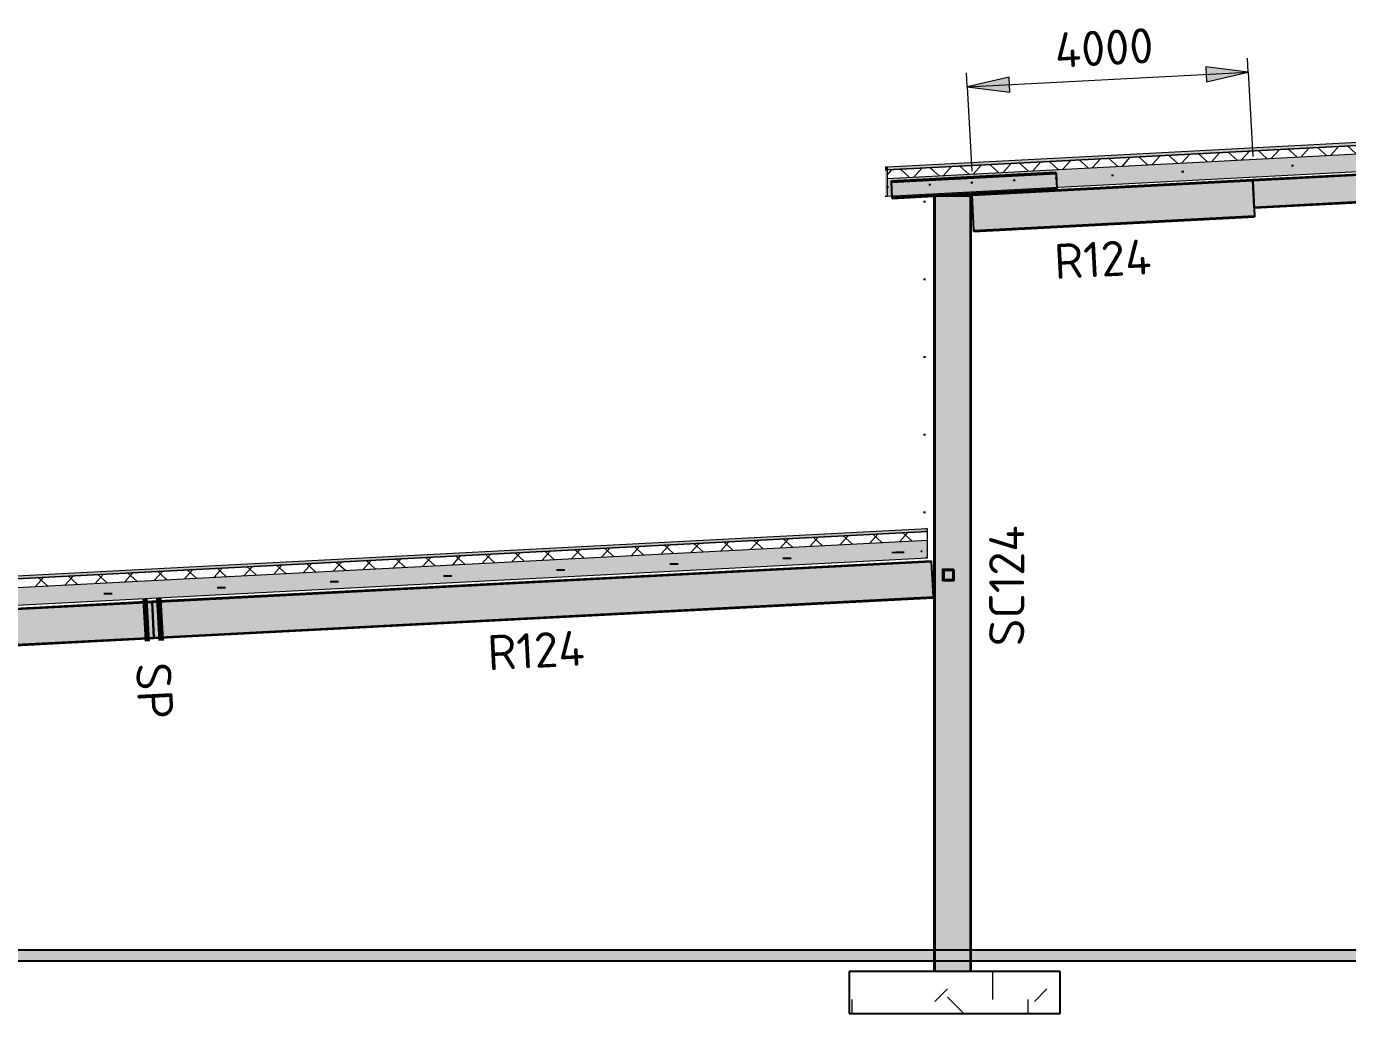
# Model space of a CAD drawing. Header units: millimetres. Extents: x 632 to 645312, y -3890 to 22200.
# Drawn here: x 430480 to 449262, y 4300 to 18340 of the extents above; entities that cross this region are included whole.
import ezdxf

# ---------------------------------------------------------------- set-up
doc = ezdxf.new("R2010")
doc.units = ezdxf.units.MM
doc.linetypes.add('Dash', pattern=[7, 5, -2])
doc.linetypes.add('Hidden Half', pattern=[3, 2, -1])
for name, color, linetype, lineweight in [('A-010-D_DIM', 211, 'Continuous', 13), ('A-010-D_DIM-200', 211, 'Continuous', 13), ('A-010-M_LINE', 90, 'Continuous', 13), ('A-230-H-FLOOR', 190, 'Continuous', 13), ('A-230-M_FLOOR', 192, 'Continuous', 13), ('A-270-M_ROOF', 132, 'Continuous', 13), ('S-160-M_FOUND', 171, 'Continuous', 13), ('S-160-MH_FOUND', 171, 'Hidden Half', 13), ('S-280-A_COLUMN', 171, 'Continuous', 18), ('S-280-A_STRUCT_FRAME', 2, 'Continuous', 18), ('S-280-M_COLUMN', 52, 'Continuous', 13), ('S-280-M_STRUCT_FRAME', 12, 'Continuous', 13), ('S-280-MH_COLUMN', 52, 'Hidden Half', 13), ('Z-000-T_TEXT', 131, 'Continuous', 25), ('Z-230-A_LEVEL', 51, 'Continuous', 13)]:
    doc.layers.add(name, color=color, linetype=linetype, lineweight=lineweight)
doc.styles.add('ISOCPEUR_2', font='isocpeur.ttf', dxfattribs={"height": 500})
doc.dimstyles.new('2_5___Arrow___Transparent', dxfattribs={"dimscale": 304.8, "dimtxt": 497.990588, "dimasz": 1.968504, "dimexe": 0.656168, "dimexo": 1.049869, "dimgap": 0.164042, "dimtad": 1, "dimdec": 0, "dimzin": 0, "dimdsep": 46, "dimtxsty": 'ISOCPEUR_2', "dimsah": 1, "dimcen": 0.09, "dimadec": 0, "dimazin": 0, "dimtfac": 1, "dimtdec": 4, "dimtix": 1, "dimtmove": 0, "dimatfit": 3, "dimfxl": 1, "dimtvp": 1, "dimtolj": 1, "dimtzin": 0, "dimlwd": 18, "dimlwe": 18, "dimarcsym": 2})

# ---------------------------------------------------------------- blocks, each defined once
blk = doc.blocks.new('25021-APA-ZZ-ZZ-M3-AR-000001_V3_rvt-6-S6_501-SECTION B2')
at = {"layer": 'A-270-M_ROOF', "transparency": 33554432}
for points in [[(4396272, 16298), (4416681, 17367), (4416681, 17407), (4396272, 16338)], [(4371409, 9831), (4396846, 11155), (4396846, 11195), (4371409, 9871)]]:
    blk.add_hatch(color=9, dxfattribs=at).paths.add_polyline_path(points)
at = {"layer": 'A-270-M_ROOF', "lineweight": 5}
h = blk.add_hatch(dxfattribs=at)
h.set_pattern_fill('FP_34', angle=225, style=0, pattern_type=2)
h.set_pattern_definition([(47.999, (4416219.6, -6e-06), (-222.94, 200.743), []), (137.999, (4416219.6, -6e-06), (-200.743, -222.94), [])])
h.paths.add_polyline_path([(4396272, 16178), (4416681, 17247), (4416681, 17367), (4396272, 16298)])
at = {"layer": 'A-270-M_ROOF', "lineweight": 5, "transparency": 33554432}
for color, points in [(254, [(4396272, 15927), (4396342, 15931), (4396332, 16142), (4398672, 16265), (4398684, 16054), (4416681, 16997), (4416681, 17247), (4396272, 16178)]), (9, [(4396243, 16298), (4396272, 16298), (4396272, 16338), (4396243, 16338), (4396243, 16301)]), (254, [(4396243, 15927), (4396272, 15927), (4396272, 16298), (4396243, 16298), (4396243, 15953)]), (9, [(4371409, 9871), (4396846, 11195), (4396817, 11200), (4371628, 9888)]), (10, [(4371409, 9831), (4396846, 11155), (4396817, 11160), (4371564, 9843)]), (254, [(4375088, 9652), (4396846, 10784), (4396846, 11035), (4371409, 9711), (4371409, 9668), (4371625, 9685), (4371709, 9684), (4371709, 9681), (4375077, 9856), (4375088, 9658)])]:
    blk.add_hatch(color=color, dxfattribs=at).paths.add_polyline_path(points)
at = {"layer": 'A-270-M_ROOF', "lineweight": 5}
h = blk.add_hatch(dxfattribs=at)
h.set_pattern_fill('FP_33', angle=225, style=0, pattern_type=2)
h.set_pattern_definition([(47.98, (4416219.6, -4e-06), (-222.8734, 200.817), []), (137.98, (4416219.6, -4e-06), (-200.817, -222.8734), [])])
h.paths.add_polyline_path([(4371409, 9711), (4396846, 11035), (4396846, 11155), (4371409, 9831)])
at = {"layer": 'A-270-M_ROOF', "color": 53, "lineweight": 5}
for p, q in [((4416381, 17351), (4398399, 16409)), ((4398399, 16409), (4416381, 17351)), ((4416381, 17391), (4399732, 16519)), ((4396272, 16178), (4416381, 17231)), ((4396272, 15927), (4416681, 16997)), ((4399732, 16519), (4396272, 16338)), ((4398399, 16409), (4396272, 16298)), ((4396272, 16298), (4398399, 16409)), ((4396264, 16338), (4396243, 16338)), ((4396267, 16298), (4396243, 16298)), ((4396243, 16298), (4396267, 16298)), ((4396268, 16338), (4396264, 16338)), ((4396272, 16298), (4396267, 16298)), ((4396267, 16298), (4396272, 16298)), ((4396272, 16338), (4396268, 16338)), ((4396272, 16338), (4396272, 16298)), ((4396272, 16298), (4396272, 15927)), ((4396243, 15927), (4396268, 15927)), ((4396268, 15927), (4396272, 15927)), ((4396846, 11195), (4371409, 9871)), ((4396846, 11155), (4371409, 9831)), ((4371409, 9831), (4396846, 11155)), ((4396846, 11195), (4396817, 11200)), ((4396846, 11155), (4396817, 11160)), ((4396817, 11160), (4396846, 11155)), ((4396846, 11155), (4396846, 11195)), ((4396846, 10784), (4396846, 11155)), ((4371461, 9713), (4396846, 11035)), ((4371461, 9463), (4396846, 10784)), ((4396817, 10789), (4396846, 10784))]:
    blk.add_line(p, q, dxfattribs=at)
blk = doc.blocks.new('NRP_Framing-Steel-SHS - S440 - 150x150x5_0SHS-4039853-S6_501-SECTION B2')
at = {"layer": 'S-280-M_STRUCT_FRAME', "linetype": 'Dash', "lineweight": 25}
for points in [[(4397077, 10461), (4397077, 10611), (4397066, 10613), (4397066, 10463)], [(4397227, 10611), (4397216, 10613), (4397149, 10611)], [(4397222, 10466), (4397222, 10606), (4397211, 10606), (4397211, 10468), (4397222, 10466)], [(4397222, 10466), (4397211, 10468), (4397211, 10466)]]:
    blk.add_hatch(color=256, dxfattribs=at).paths.add_polyline_path(points)
h = blk.add_hatch(color=256, dxfattribs=at)
h.paths.add_polyline_path([(4397227, 10461), (4397227, 10611), (4397077, 10611), (4397077, 10461), (4397149, 10461)])
h.paths.add_polyline_path([(4397222, 10466), (4397082, 10466), (4397082, 10606), (4397222, 10606), (4397222, 10599)])
at = {"layer": 'S-280-M_STRUCT_FRAME', "lineweight": 25}
for p, q in [((4397066, 10463), (4397066, 10613)), ((4397066, 10613), (4397216, 10613)), ((4397066, 10613), (4397077, 10611)), ((4397227, 10611), (4397077, 10611)), ((4397077, 10611), (4397077, 10461)), ((4397082, 10606), (4397222, 10606)), ((4397082, 10466), (4397082, 10606)), ((4397211, 10468), (4397211, 10606)), ((4397227, 10611), (4397216, 10613)), ((4397222, 10606), (4397222, 10466)), ((4397227, 10461), (4397227, 10611)), ((4397066, 10463), (4397077, 10461)), ((4397077, 10461), (4397227, 10461)), ((4397082, 10468), (4397211, 10468)), ((4397222, 10466), (4397082, 10466)), ((4397211, 10468), (4397222, 10466))]:
    blk.add_line(p, q, dxfattribs=at)
blk = doc.blocks.new('NRP_Framing-Steel-Purlin C - P946 - EC250-24-4003224-S6_501-SECTION B2')
at = {"layer": 'S-280-M_STRUCT_FRAME', "color": 1, "lineweight": 25}
blk.add_line((4396767, 10874), (4396753, 10876), dxfattribs=at)
blk.add_line((4396767, 10874), (4396753, 10876), dxfattribs=at)
blk = doc.blocks.new('NRP_Framing-Steel-Purlin C - P946 - EC250-24-4003491-S6_501-SECTION B2')
at = {"layer": 'S-280-M_STRUCT_FRAME', "color": 1, "lineweight": 25}
blk.add_line((4396769, 10871), (4396767, 10873), dxfattribs=at)
blk.add_line((4396769, 10871), (4396767, 10873), dxfattribs=at)
blk = doc.blocks.new('NRP_Framing-Steel-Purlin Z - P914 - EZ250-15-4004838-S6_501-SECTION B2')
at = {"layer": 'S-280-M_STRUCT_FRAME', "color": 150, "lineweight": 25}
blk.add_line((4396516, 10857), (4396399, 10857), dxfattribs=at)
blk = doc.blocks.new('NRP_Framing-Steel-Purlin Z - P914 - EZ250-15-4004836-S6_501-SECTION B2')
at = {"layer": 'S-280-M_STRUCT_FRAME', "color": 150, "lineweight": 25}
blk.add_line((4394907, 10774), (4394790, 10774), dxfattribs=at)
blk = doc.blocks.new('NRP_Framing-Steel-Purlin Z - P914 - EZ250-15-4004834-S6_501-SECTION B2')
at = {"layer": 'S-280-M_STRUCT_FRAME', "color": 150, "lineweight": 25}
blk.add_line((4393299, 10690), (4393182, 10690), dxfattribs=at)
blk = doc.blocks.new('NRP_Framing-Steel-Purlin Z - P914 - EZ250-15-4004832-S6_501-SECTION B2')
at = {"layer": 'S-280-M_STRUCT_FRAME', "color": 150, "lineweight": 25}
blk.add_line((4391690, 10606), (4391573, 10606), dxfattribs=at)
blk = doc.blocks.new('NRP_Framing-Steel-Purlin Z - P914 - EZ250-15-4004830-S6_501-SECTION B2')
at = {"layer": 'S-280-M_STRUCT_FRAME', "color": 150, "lineweight": 25}
blk.add_line((4390082, 10522), (4389965, 10522), dxfattribs=at)
blk = doc.blocks.new('NRP_Framing-Steel-Purlin Z - P914 - EZ250-15-4004828-S6_501-SECTION B2')
at = {"layer": 'S-280-M_STRUCT_FRAME', "color": 150, "lineweight": 25}
blk.add_line((4388473, 10439), (4388356, 10439), dxfattribs=at)
blk = doc.blocks.new('NRP_Framing-Steel-Purlin Z - P914 - EZ250-15-4004825-S6_501-SECTION B2')
at = {"layer": 'S-280-M_STRUCT_FRAME', "color": 150, "lineweight": 25}
blk.add_line((4386864, 10355), (4386747, 10355), dxfattribs=at)
blk = doc.blocks.new('NRP_Framing-Steel-Purlin Z - P914 - EZ250-15-4004823-S6_501-SECTION B2')
at = {"layer": 'S-280-M_STRUCT_FRAME', "color": 150, "lineweight": 25}
blk.add_line((4385256, 10271), (4385139, 10271), dxfattribs=at)
blk = doc.blocks.new('NRP_Framing-Steel-Purlin Z - P914 - EZ250-15-4004891-S6_501-SECTION B2')
at = {"layer": 'S-280-M_STRUCT_FRAME', "color": 150, "lineweight": 25}
for p, q in [((4396405, 10857), (4396338, 10854)), ((4396516, 10857), (4396405, 10857))]:
    blk.add_line(p, q, dxfattribs=at)
blk = doc.blocks.new('NRP_Framing-Steel-Purlin Z - P914 - EZ250-15-4004943-S6_501-SECTION B2')
at = {"layer": 'S-280-M_STRUCT_FRAME', "color": 150, "lineweight": 25}
blk.add_line((4394907, 10774), (4394790, 10774), dxfattribs=at)
blk = doc.blocks.new('NRP_Framing-Steel-Purlin Z - P914 - EZ250-15-4004945-S6_501-SECTION B2')
at = {"layer": 'S-280-M_STRUCT_FRAME', "color": 150, "lineweight": 25}
blk.add_line((4393299, 10690), (4393182, 10690), dxfattribs=at)
blk = doc.blocks.new('NRP_Framing-Steel-Purlin Z - P914 - EZ250-15-4004947-S6_501-SECTION B2')
at = {"layer": 'S-280-M_STRUCT_FRAME', "color": 150, "lineweight": 25}
blk.add_line((4391690, 10606), (4391573, 10606), dxfattribs=at)
blk = doc.blocks.new('NRP_Framing-Steel-Purlin Z - P914 - EZ250-15-4004949-S6_501-SECTION B2')
at = {"layer": 'S-280-M_STRUCT_FRAME', "color": 150, "lineweight": 25}
blk.add_line((4390082, 10522), (4389965, 10522), dxfattribs=at)
blk = doc.blocks.new('NRP_Framing-Steel-Purlin Z - P914 - EZ250-15-4004951-S6_501-SECTION B2')
at = {"layer": 'S-280-M_STRUCT_FRAME', "color": 150, "lineweight": 25}
blk.add_line((4388473, 10439), (4388356, 10439), dxfattribs=at)
blk = doc.blocks.new('NRP_Framing-Steel-Purlin Z - P914 - EZ250-15-4004953-S6_501-SECTION B2')
at = {"layer": 'S-280-M_STRUCT_FRAME', "color": 150, "lineweight": 25}
blk.add_line((4386864, 10355), (4386747, 10355), dxfattribs=at)
blk = doc.blocks.new('NRP_Framing-Steel-Purlin Z - P914 - EZ250-15-4004941-S6_501-SECTION B2')
at = {"layer": 'S-280-M_STRUCT_FRAME', "color": 150, "lineweight": 25}
blk.add_line((4385256, 10271), (4385139, 10271), dxfattribs=at)
blk = doc.blocks.new('NRP_Framing-Steel-Purlin C - P946 - EC250-24-4049948-S6_501-SECTION B2')
at = {"layer": 'S-280-M_STRUCT_FRAME', "color": 1, "lineweight": 25}
blk.add_line((4396291, 16053), (4396262, 16053), dxfattribs=at)
blk.add_line((4396291, 16053), (4396262, 16053), dxfattribs=at)
blk = doc.blocks.new('NRP_Framing-Steel-Purlin C - P946 - EC250-24-4050831-S6_501-SECTION B2')
at = {"layer": 'S-280-M_STRUCT_FRAME', "color": 1, "lineweight": 25}
blk.add_line((4396891, 16085), (4396878, 16085), dxfattribs=at)
blk.add_line((4396891, 16085), (4396878, 16085), dxfattribs=at)
blk = doc.blocks.new('NRP_Framing-Steel-Purlin C - P946 - EC250-24-4050855-S6_501-SECTION B2')
at = {"layer": 'S-280-M_STRUCT_FRAME', "color": 1, "lineweight": 25}
blk.add_line((4397490, 16116), (4397477, 16116), dxfattribs=at)
blk.add_line((4397490, 16116), (4397477, 16116), dxfattribs=at)
blk = doc.blocks.new('NRP_Framing-Steel-Purlin C - P946 - EC250-24-4050856-S6_501-SECTION B2')
at = {"layer": 'S-280-M_STRUCT_FRAME', "color": 1, "lineweight": 25}
blk.add_line((4398090, 16147), (4398077, 16147), dxfattribs=at)
blk.add_line((4398090, 16147), (4398077, 16147), dxfattribs=at)
blk = doc.blocks.new('NRP_Framing-Steel-Purlin C - P946 - EC250-24-4050854-S6_501-SECTION B2')
at = {"layer": 'S-280-M_STRUCT_FRAME', "color": 1, "lineweight": 25}
blk.add_line((4398689, 16179), (4398676, 16179), dxfattribs=at)
blk.add_line((4398689, 16179), (4398676, 16179), dxfattribs=at)
blk = doc.blocks.new('NRP_Framing-Steel-Purlin Z - P916 - EZ250-24-4116756-S6_501-SECTION B2')
at = {"layer": 'S-280-M_STRUCT_FRAME', "color": 1, "lineweight": 25}
blk.add_line((4402051, 16355), (4402036, 16355), dxfattribs=at)
blk = doc.blocks.new('NRP_Framing-Steel-Purlin Z - P915 - EZ250-19-4052824-S6_501-SECTION B2')
at = {"layer": 'S-280-M_STRUCT_FRAME', "color": 92, "lineweight": 25}
blk.add_line((4402051, 16355), (4402022, 16355), dxfattribs=at)
blk = doc.blocks.new('NRP_Framing-Steel-Purlin Z - P916 - EZ250-24-4052793-S6_501-SECTION B2')
at = {"layer": 'S-280-M_STRUCT_FRAME', "color": 1, "lineweight": 25}
blk.add_line((4400488, 16273), (4400459, 16273), dxfattribs=at)
blk = doc.blocks.new('NRP_Framing-Steel-Purlin Z - P915 - EZ250-19-4052821-S6_501-SECTION B2')
at = {"layer": 'S-280-M_STRUCT_FRAME', "color": 92, "lineweight": 25}
blk.add_line((4400488, 16273), (4400459, 16273), dxfattribs=at)
blk = doc.blocks.new('NRP_Framing-Steel-Purlin Z - P916 - EZ250-24-4052790-S6_501-SECTION B2')
at = {"layer": 'S-280-M_STRUCT_FRAME', "color": 1, "lineweight": 25}
blk.add_line((4399492, 16221), (4399463, 16221), dxfattribs=at)
blk = doc.blocks.new('NRP_Framing-Steel-Purlin Z - P915 - EZ250-19-4052818-S6_501-SECTION B2')
at = {"layer": 'S-280-M_STRUCT_FRAME', "color": 92, "lineweight": 25}
blk.add_line((4399492, 16221), (4399463, 16221), dxfattribs=at)
blk = doc.blocks.new('NRP_Framing-Steel-Purlin Z - G914 - EZ250-15-4087614-S6_501-SECTION B2')
at = {"layer": 'S-280-M_STRUCT_FRAME', "color": 150, "lineweight": 25}
blk.add_line((4396789, 11429), (4396818, 11429), dxfattribs=at)
blk = doc.blocks.new('NRP_Framing-Steel-Purlin Z - G914 - EZ250-15-4087583-S6_501-SECTION B2')
at = {"layer": 'S-280-M_STRUCT_FRAME', "color": 150, "lineweight": 25}
blk.add_line((4396789, 11429), (4396818, 11429), dxfattribs=at)
blk = doc.blocks.new('NRP_Framing-Steel-Purlin Z - G914 - EZ250-15-4087877-S6_501-SECTION B2')
at = {"layer": 'S-280-M_STRUCT_FRAME', "color": 150, "lineweight": 25}
blk.add_line((4396789, 12534), (4396818, 12534), dxfattribs=at)
blk = doc.blocks.new('NRP_Framing-Steel-Purlin Z - G914 - EZ250-15-4087878-S6_501-SECTION B2')
at = {"layer": 'S-280-M_STRUCT_FRAME', "color": 150, "lineweight": 25}
blk.add_line((4396789, 12534), (4396818, 12534), dxfattribs=at)
blk = doc.blocks.new('NRP_Framing-Steel-Purlin Z - G914 - EZ250-15-4087887-S6_501-SECTION B2')
at = {"layer": 'S-280-M_STRUCT_FRAME', "color": 150, "lineweight": 25}
blk.add_line((4396789, 13639), (4396818, 13639), dxfattribs=at)
blk = doc.blocks.new('NRP_Framing-Steel-Purlin Z - G914 - EZ250-15-4087888-S6_501-SECTION B2')
at = {"layer": 'S-280-M_STRUCT_FRAME', "color": 150, "lineweight": 25}
blk.add_line((4396789, 13639), (4396818, 13639), dxfattribs=at)
blk = doc.blocks.new('NRP_Framing-Steel-Purlin Z - G914 - EZ250-15-4087897-S6_501-SECTION B2')
at = {"layer": 'S-280-M_STRUCT_FRAME', "color": 150, "lineweight": 25}
blk.add_line((4396789, 14744), (4396818, 14744), dxfattribs=at)
blk = doc.blocks.new('NRP_Framing-Steel-Purlin Z - G914 - EZ250-15-4087898-S6_501-SECTION B2')
at = {"layer": 'S-280-M_STRUCT_FRAME', "color": 150, "lineweight": 25}
blk.add_line((4396789, 14744), (4396818, 14744), dxfattribs=at)
blk = doc.blocks.new('NRP_Framing-Steel-PFC - OR308 - 250PFC-4039837-S6_501-SECTION B2')
at = {"layer": 'S-280-M_STRUCT_FRAME', "linetype": 'Dash', "lineweight": 25}
for p, q in [((4396332, 16127), (4398673, 16250)), ((4396344, 15907), (4398684, 16030))]:
    blk.add_line(p, q, dxfattribs=at)
blk = doc.blocks.new('NRP_Foundation-Pad Footing Fibre _v2_ - PF1 - 3000 x 2400 x 600d-2371040-S6_501-SECTION B2')
at = {"layer": 'S-160-M_FOUND'}
h = blk.add_hatch(dxfattribs=at)
h.set_pattern_fill('FP_36', color=256, style=0, pattern_type=2)
h.set_pattern_definition([(45, (4416219.6, 0), (-1414.214, 0), [750, -3000]), (45, (4417219.6, 1000), (-1414.214, 0), [750, -3000]), (45, (4418219.6, -300), (-1414.214, 0), [250, -2000]), (90, (4418219.6, 500), (-500, 500), [500, -2000]), (315, (4418219.6, 1000), (0, 2828.43), [500, -3000]), (0, (4417219.6, 1000), (2000, 2000), [300, -1000]), (0, (4414719.6, 2000), (2000, 2000), [300, -2000])])
h.paths.add_polyline_path([(4396589, 4300), (4398732, 4300), (4398732, 4900), (4395732, 4900), (4395732, 4300)])
at = {"layer": 'S-160-M_FOUND', "lineweight": 25}
for p, q in [((4398732, 4900), (4395732, 4900)), ((4395732, 4900), (4395732, 4300)), ((4398732, 4300), (4398732, 4900)), ((4395732, 4300), (4398732, 4300))]:
    blk.add_line(p, q, dxfattribs=at)
blk = doc.blocks.new('NRP_Framing-Steel-SHS - S440 - 150x150x5_0SHS-4065243-S6_501-SECTION B2')
at = {"layer": 'S-280-M_STRUCT_FRAME', "linetype": 'Dash', "lineweight": 25}
for p, q in [((4397050, 10615), (4397060, 10614)), ((4397210, 10614), (4397060, 10614)), ((4397060, 10614), (4397060, 10464)), ((4397065, 10609), (4397205, 10609)), ((4397065, 10469), (4397065, 10609)), ((4397210, 10614), (4397200, 10615)), ((4397205, 10609), (4397205, 10469)), ((4397210, 10464), (4397210, 10614)), ((4397050, 10465), (4397060, 10464)), ((4397060, 10464), (4397210, 10464)), ((4397205, 10469), (4397065, 10469)), ((4397195, 10470), (4397205, 10469))]:
    blk.add_line(p, q, dxfattribs=at)
blk = doc.blocks.new('NRP_Framing-Steel-Purlin C - P946 - EC250-24-4050851-S6_501-SECTION B2')
at = {"layer": 'S-280-M_STRUCT_FRAME', "color": 1, "linetype": 'Dash', "lineweight": 25}
blk.add_line((4396875, 16085), (4396862, 16085), dxfattribs=at)
blk.add_line((4396875, 16085), (4396862, 16085), dxfattribs=at)
blk = doc.blocks.new('NRP_Framing-Steel-Purlin C - P946 - EC250-24-4065259-S6_501-SECTION B2')
at = {"layer": 'S-280-M_STRUCT_FRAME', "color": 1, "linetype": 'Dash', "lineweight": 25}
blk.add_line((4397475, 16116), (4397461, 16116), dxfattribs=at)
blk.add_line((4397475, 16116), (4397461, 16116), dxfattribs=at)
blk = doc.blocks.new('NRP_Framing-Steel-Purlin C - P946 - EC250-24-4050852-S6_501-SECTION B2')
at = {"layer": 'S-280-M_STRUCT_FRAME', "color": 1, "linetype": 'Dash', "lineweight": 25}
blk.add_line((4398074, 16147), (4398061, 16147), dxfattribs=at)
blk.add_line((4398074, 16147), (4398061, 16147), dxfattribs=at)
blk = doc.blocks.new('NRP_Framing-Steel-Purlin C - P946 - EC250-24-4050853-S6_501-SECTION B2')
at = {"layer": 'S-280-M_STRUCT_FRAME', "color": 1, "linetype": 'Dash', "lineweight": 25}
blk.add_line((4398674, 16179), (4398660, 16179), dxfattribs=at)
blk.add_line((4398674, 16179), (4398660, 16179), dxfattribs=at)
blk = doc.blocks.new('DIMBLOCK22-S6_501-SECTION B2')
at = {"layer": 'A-010-D_DIM-200', "lineweight": 18}
for points in [[(447850, 17689), (447245, 17763), (447257, 17551)], [(443856, 17479), (444460, 17405), (444449, 17616)]]:
    blk.add_hatch(color=256, dxfattribs=at).paths.add_polyline_path(points)
for p, q in [((447850, 17689), (447840, 17888)), ((443856, 17479), (443845, 17679)), ((443856, 17479), (447850, 17689)), ((447850, 17689), (447245, 17763)), ((447245, 17763), (447257, 17551)), ((447257, 17551), (447850, 17689)), ((447850, 17689), (447913, 16489)), ((444449, 17616), (443856, 17479)), ((443856, 17479), (444460, 17405)), ((443856, 17479), (443919, 16280)), ((444460, 17405), (444449, 17616))]:
    blk.add_line(p, q, dxfattribs=at)
at = {"layer": 'A-010-D_DIM-200', "color": 0, "lineweight": 18, "insert": (445085, 18248), "char_height": 500, "width": 1758.29, "attachment_point": 1, "rotation": 2.9987, "line_spacing_factor": 1.149209, "style": 'ISOCPEUR_2'}
blk.add_mtext('4000', dxfattribs=at)
blk = doc.blocks.new('NRP_Splice _v3_ - NRP_Splice-3209833-S6_501-SECTION B2')
at = {"layer": 'Z-000-T_TEXT', "lineweight": 70}
for p, q in [((4385720, 10195), (4385751, 9596)), ((4385720, 10195), (4385751, 9596)), ((4385919, 10206), (4385950, 9607)), ((4385950, 9607), (4385919, 10206))]:
    blk.add_line(p, q, dxfattribs=at)

msp = doc.modelspace()

# ---------------------------------------------------------------- hatches: boundary and pattern name
at = {"layer": 'A-230-H-FLOOR'}
h = msp.add_hatch(dxfattribs=at)
h.set_pattern_fill('FP_36', color=256, style=0, pattern_type=2)
h.set_pattern_definition([(45, (462663.6, 0), (-1414.214, 0), [750, -3000]), (45, (463663.6, 1000), (-1414.214, 0), [750, -3000]), (45, (464663.6, -300), (-1414.214, 0), [250, -2000]), (90, (464663.6, 500), (-500, 500), [500, -2000]), (315, (464663.6, 1000), (0, 2828.43), [500, -3000]), (0, (463663.6, 1000), (2000, 2000), [300, -1000]), (0, (461163.6, 2000), (2000, 2000), [300, -2000])])
h.paths.add_polyline_path([(485579.9, 5050), (486448.9, 5050), (486448.9, 5200), (419986.1, 5200), (419986.1, 5050), (483340.6, 5050)])
at = {"layer": 'S-280-M_COLUMN', "lineweight": 5}
h = msp.add_hatch(color=256, dxfattribs=at)
h.paths.add_polyline_path([(443395.4, 4900), (443395.4, 5050), (443382.2, 5050), (443382.2, 4900)])
h.paths.add_polyline_path([(443382.2, 5200), (443395.4, 5200), (443395.4, 15923.4), (443382.2, 15923.4), (443382.2, 6897.3)])
h = msp.add_hatch(color=256, dxfattribs=at)
h.paths.add_polyline_path([(443402.4, 4900), (443409.4, 4900), (443409.4, 5050), (443395.4, 5050), (443397.3, 4900), (443401.4, 4900)])
h.paths.add_polyline_path([(443397.2, 5200), (443409.4, 5200), (443409.4, 15923.4), (443395.4, 15923.4), (443397.1, 5200)])
h = msp.add_hatch(color=256, dxfattribs=at)
h.paths.add_polyline_path([(443883.2, 4900), (443883.2, 5050), (443409.4, 5050), (443409.4, 4900)])
h.paths.add_polyline_path([(443409.4, 5200), (443883.2, 5200), (443883.2, 15923.4), (443409.4, 15923.4), (443409.4, 6897.3)])
h.paths.add_polyline_path([(443670.7, 10461.1), (443510.1, 10462.8), (443510.1, 10612.8), (443670.7, 10611.1), (443670.7, 10466.1)])
h.paths.add_polyline_path([(443525.6, 10467.8), (443655.1, 10467.8), (443655.1, 10606.1), (443525.6, 10606.1), (443525.6, 10598.7)])
h = msp.add_hatch(color=256, dxfattribs=at)
h.paths.add_polyline_path([(443895.3, 4900), (443897.2, 4900), (443895.3, 5050), (443883.2, 5050), (443883.2, 4900), (443894.7, 4900)])
h.paths.add_polyline_path([(443894.7, 5200), (443897.2, 5200), (443895, 15923.4), (443883.2, 15923.4), (443883.5, 5200), (443892.9, 5200)])
h.paths.add_polyline_path([(443896.1, 10598.7), (443896.1, 10598.7), (443896.1, 10623.1)])
h.paths.add_polyline_path([(443896.1, 9673.4), (443896.1, 9673.4), (443896.1, 10032)])
h = msp.add_hatch(color=256, dxfattribs=at)
h.paths.add_polyline_path([(443910.4, 4900), (443910.4, 5050), (443897.2, 5050), (443897.2, 4900)])
h.paths.add_polyline_path([(443897.2, 5200), (443910.4, 5200), (443910.4, 15923.4), (443897.2, 15923.4), (443897.2, 6897.3)])
at = {"layer": 'S-280-M_STRUCT_FRAME', "lineweight": 5}
for points in [[(447913.9, 16149.9), (462453, 16911.5), (462452.4, 16922.4), (447913.4, 16160.8), (447913.8, 16153.2)], [(447933.9, 15769.6), (462472.9, 16531.2), (462452.7, 16911.5), (447914.1, 16147.6)], [(447934.4, 15758.7), (462473.5, 16520.4), (462472.9, 16531.2), (447933.9, 15769.6)], [(442776.1, 16127), (445116.9, 16249.6), (445116.1, 16264.6), (442775.3, 16142)], [(442787.6, 15907.3), (445128.4, 16029.9), (445116.9, 16249.6), (442776.1, 16127)], [(443923.2, 15938.5), (447913.8, 16147.6), (447913.1, 16160.8), (443922.5, 15951.7)], [(442788.4, 15892.3), (445129.2, 16014.9), (445128.4, 16029.9), (442787.6, 15907.3)], [(443949.5, 15437.4), (447940, 15646.5), (447913.8, 16147.6), (443923.2, 15938.5), (443925.7, 15892.3)], [(443950.2, 15424.2), (447940.7, 15633.3), (447940, 15646.5), (443949.5, 15437.4)], [(432266, 10151.5), (443342, 10727.6), (443341.3, 10740.7), (432265.3, 10164.6)], [(432292, 9650.3), (443368.1, 10226.4), (443342, 10727.6), (432266, 10151.5)], [(420469.9, 9537.9), (432265.5, 10151.4), (432264.8, 10164.6), (420350.1, 9543.2), (420350.1, 9540.9), (420396.1, 9543.4), (420469.9, 9543.4)], [(420350.1, 9029.2), (432291.6, 9650.3), (432265.3, 10151.4), (420469.9, 9536.5), (420469.9, 9527.4), (420389.8, 9520.8), (420390.8, 9259.4), (420470.9, 9259.4), (420470.9, 9243.4), (420386.9, 9236.8), (420350.1, 9236.5), (420350.1, 9210.7)], [(432292.7, 9637.2), (443368.7, 10213.3), (443368.1, 10226.4), (432292, 9650.3)], [(420350.1, 9016), (432292.2, 9637.1), (432291.6, 9650.3), (420350.1, 9029.2)]]:
    msp.add_hatch(color=256, dxfattribs=at).paths.add_polyline_path(points)

# ---------------------------------------------------------------- linework, layer by layer
at = {"layer": 'A-010-M_LINE', "lineweight": 25}
for p, q in [((447930.3, 16159.7), (447929.8, 16169.7)), ((443935.8, 15950.5), (443935.2, 15960.5))]:
    msp.add_line(p, q, dxfattribs=at)
at = {"layer": 'A-230-M_FLOOR', "lineweight": 25}
for p, q in [((486448.9, 5200), (419986.1, 5200)), ((419986.1, 5050), (486448.9, 5050))]:
    msp.add_line(p, q, dxfattribs=at)
at = {"layer": 'S-280-M_COLUMN', "lineweight": 25}
for p, q in [((443382.2, 15923.4), (443382.2, 5200)), ((443395.4, 15923.4), (443382.2, 15923.4)), ((443395.4, 15923.4), (443395.4, 5200)), ((443409.4, 15923.4), (443395.4, 15923.4)), ((443883.2, 15923.4), (443409.4, 15923.4)), ((443897.2, 15923.4), (443883.2, 15923.4)), ((443897.2, 15923.4), (443897.2, 5200)), ((443910.4, 15923.4), (443897.2, 15923.4)), ((443910.4, 5200), (443910.4, 15923.4)), ((443382.2, 5050), (443382.2, 4900)), ((443395.4, 5050), (443395.4, 4900)), ((443897.2, 5050), (443897.2, 4900)), ((443910.4, 4900), (443910.4, 5050))]:
    msp.add_line(p, q, dxfattribs=at)
at = {"layer": 'S-280-M_STRUCT_FRAME', "lineweight": 25}
for p, q in [((447913.4, 16160.8), (462452.4, 16922.4)), ((447913.9, 16149.9), (462453, 16911.5)), ((447933.9, 15769.6), (462472.9, 16531.2)), ((447934.4, 15758.7), (462473.5, 16520.4)), ((442775.3, 16142), (445116.1, 16264.6)), ((442776.1, 16127), (445116.9, 16249.6)), ((443922.5, 15951.7), (447913.1, 16160.8)), ((445116.1, 16264.6), (445116.9, 16249.6)), ((445116.9, 16249.6), (445128.4, 16029.9)), ((447913.1, 16160.8), (447913.8, 16147.6)), ((447913.9, 16149.9), (447913.4, 16160.8)), ((442776.1, 16127), (442775.3, 16142)), ((442787.6, 15907.3), (442776.1, 16127)), ((442787.6, 15907.3), (445128.4, 16029.9)), ((443923.2, 15938.5), (447913.8, 16147.6)), ((445128.4, 16029.9), (445129.2, 16014.9)), ((447913.8, 16147.6), (447940, 15646.5)), ((447933.9, 15769.6), (447913.9, 16149.9)), ((442788.4, 15892.3), (442787.6, 15907.3)), ((442788.4, 15892.3), (443382.2, 15923.4)), ((443383.1, 15923.5), (443922.5, 15951.7)), ((443923.2, 15938.5), (443922.5, 15951.7)), ((443949.5, 15437.4), (443923.2, 15938.5)), ((443949.5, 15437.4), (447940, 15646.5)), ((443950.2, 15424.2), (447940.7, 15633.3)), ((447934.4, 15758.7), (447933.9, 15769.6)), ((447940, 15646.5), (447940.7, 15633.3)), ((443950.2, 15424.2), (443949.5, 15437.4)), ((432265.3, 10164.6), (443341.3, 10740.7)), ((432266, 10151.5), (443342, 10727.6)), ((443341.3, 10740.7), (443342, 10727.6)), ((443342, 10727.6), (443368.1, 10226.4)), ((420350.1, 9544.9), (432264.8, 10164.6)), ((420469.9, 9537.9), (432265.5, 10151.4)), ((432264.8, 10164.6), (432265.5, 10151.4)), ((432266, 10151.5), (432265.3, 10164.6)), ((432265.5, 10151.4), (432291.6, 9650.3)), ((432292, 9650.3), (432266, 10151.5)), ((432292, 9650.3), (443368.1, 10226.4)), ((432292.7, 9637.2), (443368.7, 10213.3)), ((443368.1, 10226.4), (443368.7, 10213.3)), ((420350.1, 9029.2), (432291.6, 9650.3)), ((420350.1, 9016), (432292.2, 9637.1)), ((432291.6, 9650.3), (432292.2, 9637.1)), ((432292.7, 9637.2), (432292, 9650.3))]:
    msp.add_line(p, q, dxfattribs=at)
at = {"layer": 'S-280-MH_COLUMN', "lineweight": 25}
for p, q in [((443382.2, 5200), (443382.2, 5050)), ((443395.4, 5200), (443395.4, 5050)), ((443897.2, 5200), (443897.2, 5050)), ((443910.4, 5050), (443910.4, 5200))]:
    msp.add_line(p, q, dxfattribs=at)
at = {"layer": 'Z-230-A_LEVEL'}
msp.add_line((411043.9, 5200), (487744.2, 5200), dxfattribs=at)

# ---------------------------------------------------------------- block references
at = {"color": 10, "lineweight": 5}
msp.add_blockref('25021-APA-ZZ-ZZ-M3-AR-000001_V3_rvt-6-S6_501-SECTION B2', (-3953556, 0), dxfattribs=at)
at = {"layer": 'S-160-MH_FOUND', "lineweight": 25}
msp.add_blockref('NRP_Foundation-Pad Footing Fibre _v2_ - PF1 - 3000 x 2400 x 600d-2371040-S6_501-SECTION B2', (-3953556, 0), dxfattribs=at)
at = {"layer": 'S-280-M_STRUCT_FRAME', "color": 92, "lineweight": 25}
for name in ['NRP_Framing-Steel-Purlin Z - P915 - EZ250-19-4052824-S6_501-SECTION B2', 'NRP_Framing-Steel-Purlin Z - P915 - EZ250-19-4052818-S6_501-SECTION B2', 'NRP_Framing-Steel-Purlin Z - P915 - EZ250-19-4052821-S6_501-SECTION B2']:
    msp.add_blockref(name, (-3953556, 0), dxfattribs=at)
at = {"layer": 'S-280-M_STRUCT_FRAME', "color": 1, "lineweight": 25}
for name in ['NRP_Framing-Steel-Purlin Z - P916 - EZ250-24-4116756-S6_501-SECTION B2', 'NRP_Framing-Steel-Purlin C - P946 - EC250-24-4050853-S6_501-SECTION B2', 'NRP_Framing-Steel-Purlin C - P946 - EC250-24-4050854-S6_501-SECTION B2', 'NRP_Framing-Steel-Purlin Z - P916 - EZ250-24-4052790-S6_501-SECTION B2', 'NRP_Framing-Steel-Purlin Z - P916 - EZ250-24-4052793-S6_501-SECTION B2', 'NRP_Framing-Steel-Purlin C - P946 - EC250-24-4049948-S6_501-SECTION B2', 'NRP_Framing-Steel-Purlin C - P946 - EC250-24-4050851-S6_501-SECTION B2', 'NRP_Framing-Steel-Purlin C - P946 - EC250-24-4050831-S6_501-SECTION B2', 'NRP_Framing-Steel-Purlin C - P946 - EC250-24-4065259-S6_501-SECTION B2', 'NRP_Framing-Steel-Purlin C - P946 - EC250-24-4050855-S6_501-SECTION B2', 'NRP_Framing-Steel-Purlin C - P946 - EC250-24-4050852-S6_501-SECTION B2', 'NRP_Framing-Steel-Purlin C - P946 - EC250-24-4050856-S6_501-SECTION B2', 'NRP_Framing-Steel-Purlin C - P946 - EC250-24-4003224-S6_501-SECTION B2', 'NRP_Framing-Steel-Purlin C - P946 - EC250-24-4003491-S6_501-SECTION B2']:
    msp.add_blockref(name, (-3953556, 0), dxfattribs=at)
at = {"layer": 'S-280-M_STRUCT_FRAME', "linetype": 'Dash', "lineweight": 25}
for name in ['NRP_Framing-Steel-PFC - OR308 - 250PFC-4039837-S6_501-SECTION B2', 'NRP_Framing-Steel-SHS - S440 - 150x150x5_0SHS-4065243-S6_501-SECTION B2']:
    msp.add_blockref(name, (-3953556, 0), dxfattribs=at)
at = {"layer": 'S-280-M_STRUCT_FRAME', "color": 150, "lineweight": 25}
for name, p in [('NRP_Framing-Steel-Purlin Z - G914 - EZ250-15-4087614-S6_501-SECTION B2', (-3953556, 4420)), ('NRP_Framing-Steel-Purlin Z - G914 - EZ250-15-4087583-S6_501-SECTION B2', (-3953556, 4420)), ('NRP_Framing-Steel-Purlin Z - G914 - EZ250-15-4087897-S6_501-SECTION B2', (-3953556, 0)), ('NRP_Framing-Steel-Purlin Z - G914 - EZ250-15-4087898-S6_501-SECTION B2', (-3953556, 0)), ('NRP_Framing-Steel-Purlin Z - G914 - EZ250-15-4087887-S6_501-SECTION B2', (-3953556, 0)), ('NRP_Framing-Steel-Purlin Z - G914 - EZ250-15-4087888-S6_501-SECTION B2', (-3953556, 0)), ('NRP_Framing-Steel-Purlin Z - G914 - EZ250-15-4087877-S6_501-SECTION B2', (-3953556, 0)), ('NRP_Framing-Steel-Purlin Z - G914 - EZ250-15-4087878-S6_501-SECTION B2', (-3953556, 0)), ('NRP_Framing-Steel-Purlin Z - G914 - EZ250-15-4087614-S6_501-SECTION B2', (-3953556, 0)), ('NRP_Framing-Steel-Purlin Z - G914 - EZ250-15-4087583-S6_501-SECTION B2', (-3953556, 0)), ('NRP_Framing-Steel-Purlin Z - P914 - EZ250-15-4004836-S6_501-SECTION B2', (-3953556, 0)), ('NRP_Framing-Steel-Purlin Z - P914 - EZ250-15-4004943-S6_501-SECTION B2', (-3953556, 0)), ('NRP_Framing-Steel-Purlin Z - P914 - EZ250-15-4004891-S6_501-SECTION B2', (-3953556, 0)), ('NRP_Framing-Steel-Purlin Z - P914 - EZ250-15-4004838-S6_501-SECTION B2', (-3953556, 0)), ('NRP_Framing-Steel-Purlin Z - P914 - EZ250-15-4004830-S6_501-SECTION B2', (-3953556, 0)), ('NRP_Framing-Steel-Purlin Z - P914 - EZ250-15-4004949-S6_501-SECTION B2', (-3953556, 0)), ('NRP_Framing-Steel-Purlin Z - P914 - EZ250-15-4004832-S6_501-SECTION B2', (-3953556, 0)), ('NRP_Framing-Steel-Purlin Z - P914 - EZ250-15-4004947-S6_501-SECTION B2', (-3953556, 0)), ('NRP_Framing-Steel-Purlin Z - P914 - EZ250-15-4004834-S6_501-SECTION B2', (-3953556, 0)), ('NRP_Framing-Steel-Purlin Z - P914 - EZ250-15-4004945-S6_501-SECTION B2', (-3953556, 0)), ('NRP_Framing-Steel-Purlin Z - P914 - EZ250-15-4004825-S6_501-SECTION B2', (-3953556, 0)), ('NRP_Framing-Steel-Purlin Z - P914 - EZ250-15-4004953-S6_501-SECTION B2', (-3953556, 0)), ('NRP_Framing-Steel-Purlin Z - P914 - EZ250-15-4004828-S6_501-SECTION B2', (-3953556, 0)), ('NRP_Framing-Steel-Purlin Z - P914 - EZ250-15-4004951-S6_501-SECTION B2', (-3953556, 0)), ('NRP_Framing-Steel-Purlin Z - P914 - EZ250-15-4004823-S6_501-SECTION B2', (-3953556, 0)), ('NRP_Framing-Steel-Purlin Z - P914 - EZ250-15-4004941-S6_501-SECTION B2', (-3953556, 0))]:
    msp.add_blockref(name, p, dxfattribs=at)
at = {"layer": 'S-280-M_STRUCT_FRAME', "lineweight": 25}
msp.add_blockref('NRP_Framing-Steel-SHS - S440 - 150x150x5_0SHS-4039853-S6_501-SECTION B2', (-3953556, 0), dxfattribs=at)
at = {"layer": 'Z-000-T_TEXT', "lineweight": 70}
msp.add_blockref('NRP_Splice _v3_ - NRP_Splice-3209833-S6_501-SECTION B2', (-3953556, 0), dxfattribs=at)

# ---------------------------------------------------------------- texts
at = {"layer": 'S-280-A_COLUMN', "lineweight": 13, "insert": (444166.1, 9522.8), "char_height": 500, "width": 2132.489, "attachment_point": 1, "rotation": 90, "style": 'ISOCPEUR_2'}
msp.add_mtext('SC124', dxfattribs=at)
at = {"layer": 'S-280-A_STRUCT_FRAME', "lineweight": 13, "char_height": 500, "width": 1699.577, "attachment_point": 1, "style": 'ISOCPEUR_2'}
for insert, rotation in [((445078.5, 15244.7), 2.99872), ((437021.8, 9680.5), 2.97743)]:
    msp.add_mtext('R124', dxfattribs=dict(at, insert=insert, rotation=rotation))
at = {"layer": 'Z-000-T_TEXT', "insert": (432531.9, 9306.2), "char_height": 500, "width": 962.025, "attachment_point": 1, "rotation": 272.97743, "style": 'ISOCPEUR_2'}
msp.add_mtext('SP', dxfattribs=at)

# ---------------------------------------------------------------- dimensions: what is measured, and where the dimension line sits
at = {"layer": 'A-010-D_DIM', "lineweight": 18}
dim = msp.add_linear_dim(base=(447850.2, 17688.5), p1=(443935.2, 15960.5), p2=(447929.8, 16169.7), angle=2.99872, dimstyle='2_5___Arrow___Transparent', override={"dimpost": '<>', "dimfxl": 4000}, dxfattribs=at)
dim.commit()
dim.dimension.update_dxf_attribs({"geometry": 'DIMBLOCK22-S6_501-SECTION B2', "text_midpoint": (445837.3, 17883.5)})

doc.saveas('drawing.dxf')
